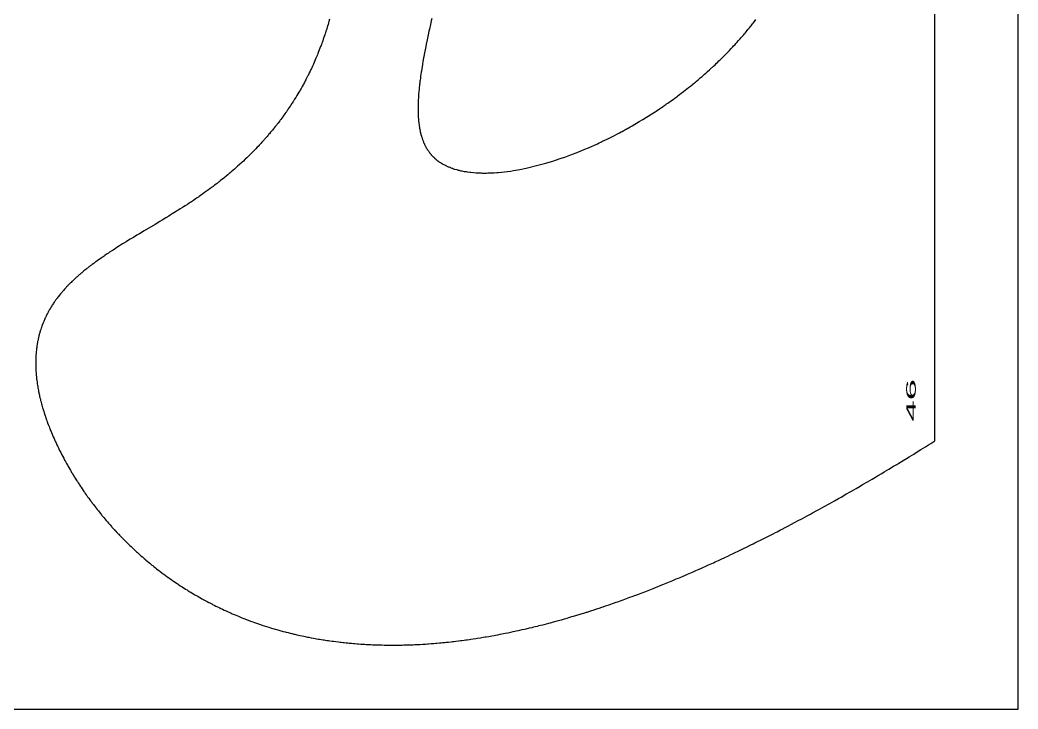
# Model space of a CAD drawing. Header units: metres. Extents: x 790 to 915, y 0 to 250.
# Drawn here: x 863.1 to 915.3, y -0.5 to 35.5 of the extents above; entities that cross this region are included whole.
import ezdxf

# ---------------------------------------------------------------- set-up
doc = ezdxf.new("R2010")
doc.units = ezdxf.units.M
doc.header["$MEASUREMENT"] = 0
doc.layers.add('1', color=7, linetype='Continuous', lineweight=0)
doc.styles.add('Style-ENGINEERING', font='ENGINEERING.shx')

msp = doc.modelspace()

# ---------------------------------------------------------------- linework, layer by layer
at = {"flags": 128}
for points in [[(915.266535, -0.455962), (915.266535, 249.544038), (790.266535, 249.544038), (790.266535, -0.455962), (915.266535, -0.455962)], [(879.290301, 35.591427), (879.254127, 35.466672), (879.235733, 35.404419), (879.207757, 35.311198), (879.179315, 35.218166), (879.164919, 35.171722), (879.135774, 35.078977), (879.121025, 35.032677), (879.098679, 34.963317), (879.071848, 34.881254), (879.058291, 34.840281), (879.037777, 34.778893), (879.006605, 34.686975), (878.974948, 34.595254), (878.958937, 34.549469), (878.926546, 34.458048), (878.910165, 34.412413), (878.885363, 34.344055), (878.855605, 34.263186), (878.840577, 34.222812), (878.81785, 34.162326), (878.783339, 34.07177), (878.748319, 33.981421), (878.730617, 33.936325), (878.694828, 33.84629), (878.676739, 33.801352), (878.649362, 33.734044), (878.616534, 33.654427), (878.599964, 33.614681), (878.574914, 33.555144), (878.536895, 33.466018), (878.498341, 33.37711), (878.478861, 33.332739), (878.439495, 33.244163), (878.419607, 33.199958), (878.389518, 33.133756), (878.353454, 33.055458), (878.335258, 33.016377), (878.307756, 32.957839), (878.266035, 32.870223), (878.223747, 32.782838), (878.202389, 32.739233), (878.159242, 32.652198), (878.137451, 32.608769), (878.104493, 32.543737), (878.065282, 32.46737), (878.045506, 32.429255), (878.015626, 32.372172), (877.970324, 32.286743), (877.924442, 32.201552), (877.901282, 32.159045), (877.854525, 32.07421), (877.830928, 32.031881), (877.795257, 31.968501), (877.747183, 31.884202), (877.722926, 31.842143), (877.686265, 31.779166), (877.630651, 31.684955), (877.580589, 31.601467), (877.555336, 31.559813), (877.517178, 31.497447), (877.459314, 31.404151), (877.400697, 31.311163), (877.371105, 31.264785), (877.365496, 31.256037), (877.328807, 31.199134), (877.304223, 31.161316), (877.254754, 31.085959), (877.229871, 31.04842), (877.179807, 30.973618), (877.129347, 30.899185), (877.095489, 30.849767), (877.072821, 30.816912), (877.027251, 30.751417), (877.001483, 30.714703), (876.949656, 30.641546), (876.897442, 30.56875), (876.862419, 30.520418), (876.838975, 30.488286), (876.791862, 30.424232), (876.738498, 30.352508), (876.702712, 30.304888), (876.678761, 30.273229), (876.630636, 30.210119), (876.594347, 30.162968), (876.570062, 30.131621), (876.52127, 30.069132), (876.447532, 29.975913), (876.398008, 29.914107), (876.36483, 29.873054), (876.298089, 29.791309), (876.2672, 29.753848), (876.205099, 29.679229), (876.142567, 29.605012), (876.10064, 29.555755), (876.072584, 29.523016), (876.01622, 29.457773), (875.952409, 29.384748), (875.909635, 29.336283), (875.881015, 29.304069), (875.823527, 29.239874), (875.780195, 29.191929), (875.751205, 29.160061), (875.692979, 29.096555), (875.663743, 29.064916), (875.605029, 29.001864), (875.605029, 29.001864), (875.545992, 28.939114), (875.506455, 28.897447), (875.426954, 28.814512), (875.384802, 28.77099), (875.300028, 28.684383), (875.21463, 28.598357), (875.157355, 28.541327), (875.119019, 28.503448), (875.041985, 28.428031), (874.954746, 28.343723), (874.89625, 28.287832), (874.857104, 28.250709), (874.778456, 28.176797), (874.719161, 28.12165), (874.679484, 28.085023), (874.599781, 28.012095), (874.559755, 27.975794), (874.479356, 27.903514), (874.398498, 27.831663), (874.344339, 27.783999), (874.30812, 27.752328), (874.235415, 27.689236), (874.145208, 27.611839), (874.084771, 27.560519), (874.044348, 27.526429), (873.963185, 27.458544), (873.902039, 27.407886), (873.861145, 27.374235), (873.779046, 27.307223), (873.737842, 27.273861), (873.655127, 27.207424), (873.572005, 27.141366), (873.516366, 27.097537), (873.479174, 27.068411), (873.404552, 27.010379), (873.388166, 26.997707), (873.349887, 26.968206), (873.273149, 26.909481), (873.196171, 26.851122), (873.14472, 26.812417), (873.041505, 26.735487), (872.963822, 26.678203), (872.911905, 26.64021), (872.807767, 26.564688), (872.755547, 26.527157), (872.65081, 26.45255), (872.545679, 26.378542), (872.475377, 26.329532), (872.428414, 26.297004), (872.334262, 26.23229), (872.281171, 26.196089), (872.174715, 26.124103), (872.067907, 26.052653), (871.996515, 26.005305), (871.94884, 25.973862), (871.853303, 25.911261), (871.730121, 25.831307), (871.647792, 25.778321), (871.592819, 25.743131), (871.482668, 25.673059), (871.399887, 25.620763), (871.344624, 25.586015), (871.233922, 25.516785), (871.067466, 25.413557), (870.95625, 25.345111), (870.882007, 25.299632), (870.733306, 25.209002), (870.544746, 25.094847), (870.418854, 25.019028), (870.16673, 24.867906), (869.598704, 24.529022), (869.34638, 24.378198), (869.220346, 24.302586), (869.031529, 24.188801), (868.863995, 24.087185), (868.780356, 24.036176), (868.655085, 23.959371), (868.530062, 23.882176), (868.467653, 23.843418), (868.356888, 23.774227), (868.3016, 23.739484), (868.218793, 23.687173), (868.094886, 23.608232), (867.971372, 23.528676), (867.909773, 23.488651), (867.786912, 23.408073), (867.72566, 23.367506), (867.634017, 23.306285), (867.542672, 23.244599), (867.497115, 23.213574), (867.392813, 23.141849), (867.340829, 23.105724), (867.263073, 23.051193), (867.185591, 22.996234), (867.146956, 22.968588), (867.069908, 22.912951), (867.031497, 22.884955), (866.974026, 22.842734), (866.957375, 22.830425), (866.878705, 22.771785), (866.839543, 22.742285), (866.781022, 22.697806), (866.722773, 22.653043), (866.693754, 22.630553), (866.635929, 22.58535), (866.607125, 22.562636), (866.564058, 22.52842), (866.487916, 22.467153), (866.450052, 22.436305), (866.39352, 22.389757), (866.337315, 22.342871), (866.309337, 22.319298), (866.235145, 22.256004), (866.198281, 22.224115), (866.143281, 22.175975), (866.088646, 22.127455), (866.061468, 22.10305), (866.013385, 22.059421), (865.989457, 22.037488), (865.953711, 22.004438), (865.900422, 21.954519), (865.847538, 21.904178), (865.821252, 21.878847), (865.77478, 21.833543), (865.75167, 21.810759), (865.717167, 21.776416), (865.66578, 21.724519), (865.614843, 21.672154), (865.589547, 21.645793), (865.544864, 21.598629), (865.522663, 21.574901), (865.489539, 21.539123), (865.440262, 21.485033), (865.391483, 21.430425), (865.367284, 21.402923), (865.324582, 21.353698), (865.303387, 21.328924), (865.271791, 21.291559), (865.224848, 21.235042), (865.178457, 21.177952), (865.155472, 21.149188), (865.109931, 21.091214), (865.087378, 21.062), (865.053825, 21.017892), (865.020608, 20.973432), (865.004128, 20.951069), (864.99797, 20.94266), (864.966591, 20.899345), (864.951057, 20.877609), (864.927952, 20.844906), (864.893737, 20.795627), (864.860056, 20.746077), (864.843417, 20.7212), (864.810546, 20.671241), (864.794315, 20.646158), (864.770224, 20.608403), (864.735638, 20.55305), (864.718593, 20.525247), (864.693338, 20.483385), (864.668459, 20.441332), (864.656162, 20.420234), (864.631851, 20.377894), (864.619839, 20.356651), (864.601999, 20.324696), (864.57425, 20.273977), (864.560578, 20.248514), (864.540325, 20.210191), (864.510523, 20.152414), (864.481415, 20.094285), (864.467123, 20.065088), (864.439066, 20.006426), (864.425302, 19.976962), (864.404987, 19.932597), (864.378524, 19.873129), (864.36556, 19.843259), (864.34645, 19.798284), (864.327745, 19.753103), (864.318545, 19.730436), (864.296485, 19.674809), (864.285685, 19.64688), (864.269772, 19.60484), (864.246551, 19.541452), (864.224113, 19.477667), (864.213188, 19.445625), (864.19193, 19.381242), (864.181598, 19.3489), (864.166472, 19.300199), (864.163434, 19.290212), (864.14661, 19.233569), (864.135762, 19.195758), (864.128693, 19.17053), (864.114944, 19.120023), (864.10497, 19.0821), (864.098482, 19.056796), (864.085887, 19.006139), (864.07978, 18.980786), (864.067944, 18.930031), (864.056611, 18.879211), (864.056611, 18.879211), (864.049332, 18.845294), (864.035435, 18.777376), (864.028432, 18.741373), (864.023898, 18.717353), (864.015155, 18.669273), (864.010944, 18.645211), (864.002842, 18.597047), (863.995165, 18.548827), (863.990281, 18.516651), (863.981071, 18.452224), (863.977809, 18.42804), (863.971594, 18.37963), (863.965791, 18.331167), (863.962149, 18.298829), (863.955407, 18.234083), (863.95082, 18.185462), (863.947985, 18.153019), (863.942845, 18.088064), (863.940538, 18.055553), (863.936447, 17.990462), (863.933047, 17.925281), (863.93116, 17.881778), (863.93007, 17.852754), (863.928291, 17.794654), (863.927462, 17.759003), (863.926398, 17.687623), (863.926118, 17.616141), (863.926364, 17.568429), (863.926718, 17.536596), (863.927881, 17.472871), (863.928128, 17.462457), (863.929712, 17.406967), (863.931015, 17.370021), (863.934206, 17.296246), (863.93609, 17.259415), (863.940426, 17.185866), (863.945509, 17.112462), (863.949304, 17.063607), (863.952013, 17.031072), (863.957852, 16.966085), (863.961381, 16.929577), (863.96896, 16.856665), (863.977223, 16.783887), (863.983106, 16.735442), (863.987192, 16.703178), (863.995753, 16.638725), (864.000795, 16.602515), (864.011358, 16.53019), (864.022555, 16.457989), (864.030365, 16.409923), (864.035724, 16.377909), (864.046803, 16.313951), (864.053244, 16.278017), (864.066573, 16.206235), (864.08049, 16.134569), (864.09009, 16.086855), (864.096631, 16.055073), (864.11005, 15.991576), (864.117794, 15.955898), (864.133698, 15.884622), (864.15015, 15.813455), (864.16142, 15.766069), (864.169065, 15.734504), (864.18467, 15.671437), (864.193631, 15.635998), (864.211943, 15.565196), (864.23077, 15.494496), (864.243604, 15.447417), (864.252284, 15.416056), (864.26994, 15.353393), (864.289627, 15.285186), (864.303006, 15.239765), (864.330369, 15.149042), (864.344349, 15.103739), (864.3729, 15.01325), (864.402228, 14.922914), (864.422204, 14.862774), (864.435708, 14.822717), (864.46316, 14.742691), (864.466562, 14.732898), (864.479105, 14.697025), (864.504504, 14.625451), (864.530314, 14.554103), (864.547746, 14.506662), (864.583141, 14.412071), (864.596185, 14.37777), (864.622546, 14.309316), (864.649266, 14.24106), (864.667276, 14.195663), (864.70376, 14.105125), (864.731524, 14.037441), (864.75022, 13.992422), (864.788059, 13.902627), (864.807197, 13.85785), (864.845908, 13.768534), (864.885186, 13.67953), (864.911682, 13.620363), (864.929481, 13.580994), (864.965403, 13.502432), (864.988354, 13.452837), (865.034758, 13.353923), (865.081822, 13.255372), (865.113559, 13.189868), (865.134875, 13.146286), (865.177882, 13.059328), (865.210461, 12.994288), (865.232334, 12.951012), (865.276447, 12.864661), (865.298687, 12.821585), (865.343528, 12.735634), (865.388852, 12.649948), (865.419335, 12.59297), (865.439775, 12.555049), (865.480936, 12.479363), (865.515957, 12.415662), (865.539452, 12.373276), (865.586795, 12.288698), (865.610643, 12.246506), (865.658691, 12.162315), (865.707206, 12.07838), (865.739809, 12.022565), (865.761659, 11.985418), (865.805633, 11.911276), (865.84302, 11.848874), (865.86809, 11.807352), (865.918574, 11.724498), (865.94399, 11.683166), (865.995165, 11.600691), (866.046801, 11.518469), (866.08148, 11.463794), (866.104712, 11.427406), (866.151448, 11.354779), (866.191163, 11.293655), (866.217783, 11.252984), (866.271365, 11.17183), (866.298327, 11.131347), (866.352596, 11.050569), (866.407322, 10.970043), (866.44406, 10.916498), (866.468665, 10.880864), (866.518146, 10.809744), (866.571115, 10.734396), (866.597753, 10.696806), (866.637902, 10.640527), (866.698556, 10.556345), (866.759729, 10.472447), (866.79051, 10.430606), (866.852461, 10.347136), (866.883632, 10.305508), (866.930632, 10.243201), (866.943122, 10.226735), (866.983479, 10.173792), (867.010478, 10.138593), (867.064701, 10.068428), (867.091926, 10.033461), (867.146599, 9.963759), (867.201572, 9.894365), (867.238386, 9.848273), (867.312413, 9.756497), (867.358627, 9.699806), (867.389549, 9.662129), (867.451665, 9.587052), (867.482859, 9.549652), (867.545516, 9.475132), (867.608534, 9.400982), (867.650746, 9.351753), (867.678976, 9.319026), (867.73565, 9.253789), (867.783688, 9.198972), (867.815826, 9.162543), (867.880371, 9.089961), (867.912778, 9.053808), (867.97786, 8.981777), (868.0433, 8.910115), (868.087126, 8.862544), (868.116431, 8.830921), (868.175254, 8.767892), (868.23436, 8.705153), (868.264019, 8.673893), (868.308639, 8.627138), (868.375868, 8.557312), (868.443454, 8.487853), (868.477381, 8.453262), (868.545504, 8.384354), (868.579699, 8.350038), (868.63116, 8.298736), (868.692411, 8.238201), (868.723143, 8.208043), (868.769373, 8.162941), (868.839017, 8.095596), (868.90902, 8.028618), (868.944155, 7.995268), (869.014696, 7.928844), (869.050101, 7.89577), (869.103377, 7.846332), (869.166781, 7.788008), (869.19859, 7.758956), (869.246436, 7.715514), (869.246436, 7.715514), (869.318506, 7.65066), (869.390937, 7.586177), (869.427288, 7.554074), (869.500261, 7.490148), (869.536883, 7.458324), (869.591986, 7.410763), (869.657558, 7.354665), (869.690452, 7.326727), (869.739926, 7.284958), (869.814442, 7.222616), (869.889323, 7.160649), (869.9269, 7.129806), (870.002328, 7.068402), (870.040179, 7.03784), (870.097128, 6.992175), (870.194628, 6.914864), (870.243603, 6.87644), (870.317349, 6.819094), (870.391433, 6.762096), (870.428603, 6.733728), (870.503198, 6.677254), (870.540624, 6.649149), (870.596923, 6.607155), (870.672288, 6.551471), (870.710099, 6.52376), (870.766977, 6.48236), (870.852657, 6.420632), (870.86947, 6.408608), (870.909992, 6.379749), (870.991216, 6.322405), (871.072683, 6.265561), (871.127129, 6.227941), (871.163485, 6.202984), (871.236341, 6.153364), (871.318531, 6.09801), (871.373457, 6.061382), (871.410134, 6.037085), (871.48363, 5.988785), (871.538875, 5.952814), (871.575764, 5.928956), (871.649684, 5.881529), (871.686714, 5.857962), (871.760916, 5.811116), (871.835304, 5.764657), (871.885001, 5.733899), (871.984643, 5.672895), (872.02613, 5.647755), (872.109275, 5.59783), (872.192648, 5.548374), (872.248357, 5.515665), (872.285552, 5.493974), (872.360077, 5.45087), (872.444133, 5.402821), (872.500295, 5.371047), (872.537793, 5.34998), (872.612922, 5.308122), (872.669387, 5.27697), (872.707085, 5.256317), (872.782616, 5.215286), (872.820448, 5.194908), (872.896245, 5.154428), (872.97222, 5.114313), (873.022968, 5.087773), (873.124701, 5.035179), (873.167714, 5.013186), (873.253908, 4.969545), (873.340325, 4.926365), (873.39806, 4.897833), (873.436605, 4.878926), (873.513828, 4.841384), (873.600914, 4.799582), (873.659094, 4.771969), (873.697936, 4.753674), (873.775752, 4.717354), (873.834229, 4.690352), (873.873269, 4.672463), (873.951479, 4.636957), (873.990649, 4.619339), (874.069122, 4.584374), (874.14777, 4.549769), (874.200298, 4.526899), (874.305588, 4.481639), (874.3501, 4.462737), (874.43929, 4.425273), (874.5287, 4.388263), (874.588429, 4.363842), (874.70818, 4.315605), (874.79825, 4.279956), (874.858419, 4.256442), (874.979049, 4.210018), (875.039511, 4.187108), (875.160726, 4.14189), (875.282331, 4.097475), (875.363617, 4.068311), (875.417904, 4.049067), (875.526709, 4.011054), (875.619471, 3.979227), (875.681436, 3.958264), (875.805661, 3.916947), (875.867922, 3.896593), (875.992739, 3.856495), (876.11795, 3.81721), (876.201643, 3.79147), (876.257535, 3.774511), (876.369554, 3.741073), (876.389367, 3.735235), (876.503912, 3.70193), (876.580331, 3.68013), (876.631302, 3.665776), (876.733304, 3.637497), (876.809857, 3.61666), (876.860918, 3.602945), (876.963097, 3.575939), (877.014216, 3.562647), (877.116513, 3.536481), (877.218888, 3.510873), (877.287181, 3.494108), (877.332728, 3.483069), (877.423869, 3.461315), (877.471216, 3.45019), (877.565959, 3.428291), (877.660766, 3.406855), (877.724007, 3.392821), (877.850575, 3.365367), (877.945575, 3.345311), (878.008944, 3.332193), (878.135767, 3.306563), (878.19922, 3.294049), (878.326211, 3.269621), (878.453313, 3.245989), (878.538109, 3.230674), (878.594667, 3.220659), (878.707848, 3.201093), (878.755622, 3.193024), (878.851216, 3.177214), (878.946871, 3.161841), (879.010675, 3.151835), (879.138363, 3.132399), (879.2342, 3.118326), (879.298125, 3.109182), (879.426053, 3.091466), (879.490058, 3.082892), (879.618145, 3.066311), (879.746338, 3.050481), (879.831857, 3.040343), (879.888896, 3.033768), (880.003035, 3.021057), (880.051212, 3.01587), (880.147609, 3.005807), (880.244064, 2.996157), (880.3084, 2.989952), (880.437147, 2.978089), (880.533773, 2.969669), (880.598223, 2.964281), (880.727198, 2.954047), (880.791723, 2.949199), (880.920848, 2.94004), (881.050072, 2.931592), (881.136277, 2.926354), (881.193771, 2.923037), (881.308818, 2.916819), (881.438591, 2.910473), (881.525161, 2.906633), (881.582899, 2.904244), (881.698431, 2.89988), (881.785131, 2.896967), (881.842954, 2.895195), (881.958658, 2.892061), (882.016539, 2.890697), (882.132356, 2.888375), (882.248249, 2.886592), (882.325553, 2.885702), (882.377107, 2.88524), (882.480259, 2.884633), (882.500878, 2.884563), (882.554323, 2.884457), (882.661156, 2.884582), (882.767914, 2.885152), (882.839045, 2.885779), (882.981207, 2.887617), (883.087743, 2.889505), (883.158726, 2.891004), (883.300597, 2.894576), (883.371484, 2.896646), (883.513163, 2.901352), (883.654717, 2.906804), (883.749016, 2.910849), (883.811852, 2.913728), (883.937451, 2.919917), (884.010075, 2.923759), (884.155227, 2.932014), (884.300252, 2.941023), (884.396865, 2.947445), (884.461242, 2.951909), (884.589924, 2.961276), (884.734575, 2.972505), (884.830941, 2.980394), (884.895154, 2.985832), (884.895154, 2.985832), (885.02351, 2.997133), (885.119715, 3.005978), (885.183822, 3.01205), (885.311966, 3.024611), (885.376002, 3.031099), (885.504007, 3.044487), (885.631919, 3.05842), (885.717143, 3.06801), (885.773937, 3.074536), (885.887471, 3.087905), (886.031061, 3.105426), (886.126726, 3.117478), (886.190474, 3.125677), (886.317906, 3.142465), (886.413422, 3.155395), (886.477072, 3.164177), (886.604308, 3.182124), (886.667894, 3.191288), (886.795002, 3.209996), (886.922025, 3.229207), (887.00666, 3.242291), (887.17582, 3.26912), (887.318434, 3.292434), (887.413452, 3.30832), (887.476772, 3.319062), (887.603351, 3.340905), (887.698233, 3.357602), (887.761462, 3.368882), (887.887861, 3.391797), (887.951031, 3.403431), (888.077311, 3.42705), (888.203513, 3.451133), (888.287604, 3.467445), (888.455684, 3.50068), (888.597396, 3.529349), (888.691817, 3.54878), (888.754741, 3.561873), (888.880532, 3.588395), (888.974826, 3.608577), (889.037666, 3.622169), (889.16329, 3.649683), (889.226074, 3.663604), (889.351588, 3.691771), (889.477029, 3.720369), (889.560616, 3.739672), (889.727695, 3.778845), (889.86857, 3.812481), (889.962437, 3.8352), (890.024993, 3.850475), (890.150053, 3.881337), (890.243802, 3.904754), (890.30628, 3.920494), (890.431184, 3.952279), (890.49361, 3.968323), (890.618412, 4.000715), (890.743146, 4.033508), (890.826265, 4.055591), (890.992413, 4.100286), (891.056634, 4.117757), (891.185024, 4.153012), (891.313344, 4.18868), (891.398852, 4.212686), (891.569777, 4.261244), (891.697891, 4.298134), (891.783263, 4.322951), (891.953917, 4.373118), (892.0392, 4.398466), (892.209676, 4.449688), (892.380037, 4.501603), (892.493546, 4.536597), (892.569191, 4.560094), (892.720412, 4.607493), (892.739979, 4.613667), (892.894205, 4.662659), (892.996885, 4.695598), (893.065278, 4.717681), (893.201919, 4.762139), (893.304276, 4.795737), (893.372454, 4.818255), (893.50867, 4.863579), (893.576708, 4.886383), (893.712645, 4.932274), (893.848398, 4.978538), (893.9388, 5.009586), (894.119362, 5.07217), (894.256479, 5.1202), (894.34779, 5.152426), (894.530171, 5.217365), (894.621243, 5.250076), (894.803151, 5.315977), (894.984748, 5.38251), (895.105643, 5.427212), (895.186164, 5.457166), (895.347027, 5.517438), (895.482572, 5.568666), (895.572843, 5.603006), (895.753164, 5.672134), (895.843215, 5.70692), (896.023101, 5.776932), (896.202702, 5.847525), (896.322279, 5.894906), (896.401928, 5.926634), (896.561061, 5.990424), (896.69516, 6.04459), (896.784475, 6.080875), (896.962901, 6.153856), (897.052013, 6.190552), (897.230038, 6.264348), (897.4078, 6.33868), (897.526163, 6.388528), (897.605008, 6.42189), (897.762547, 6.488923), (897.895313, 6.545799), (897.983746, 6.583877), (898.160423, 6.660413), (898.248669, 6.698871), (898.424976, 6.77616), (898.60104, 6.853944), (898.718282, 6.906072), (898.796385, 6.940944), (898.952449, 7.010974), (899.083984, 7.070355), (899.171601, 7.110091), (899.346662, 7.189915), (899.434106, 7.230003), (899.608824, 7.310524), (899.783316, 7.391504), (899.89952, 7.445743), (900.131634, 7.554819), (900.262027, 7.616521), (900.348888, 7.657794), (900.52245, 7.740666), (900.609151, 7.782264), (900.782394, 7.865784), (900.955428, 7.949729), (901.070669, 8.005926), (901.300877, 8.118877), (901.43021, 8.182734), (901.51637, 8.225434), (901.688539, 8.311137), (901.77455, 8.354139), (901.946423, 8.440444), (902.118102, 8.527145), (902.232447, 8.585164), (902.460883, 8.701718), (902.58923, 8.76758), (902.674737, 8.811607), (902.845611, 8.899944), (902.930978, 8.944253), (903.101577, 9.033151), (903.271993, 9.122418), (903.385504, 9.182132), (903.61229, 9.302043), (903.739719, 9.369773), (903.994283, 9.505829), (904.248461, 9.642672), (904.4177, 9.734332), (904.530434, 9.795628), (904.755679, 9.918671), (904.882251, 9.988143), (905.13512, 10.127646), (905.387628, 10.267884), (905.555769, 10.361779), (905.667775, 10.424552), (905.891582, 10.55052), (906.017352, 10.621621), (906.268638, 10.764345), (906.519585, 10.907757), (906.686698, 11.003741), (906.798025, 11.067897), (907.020485, 11.196602), (907.145506, 11.269227), (907.395309, 11.414965), (907.644795, 11.561348), (907.810946, 11.659289), (907.921636, 11.724739), (908.142836, 11.856007), (908.267155, 11.930059), (908.515569, 12.078622), (908.763685, 12.227789), (908.928934, 12.327565), (909.039028, 12.394227), (909.259045, 12.527899), (909.44451, 12.64104), (909.568066, 12.716646), (909.814967, 12.868284), (909.938314, 12.944313), (910.184803, 13.09679), (910.431022, 13.249815), (910.59502, 13.352133), (910.704287, 13.420478), (910.922665, 13.557482), (910.907418, 76.791382)], [(884.621691, 35.619657), (884.594582, 35.497797), (884.554447, 35.316051), (884.502004, 35.075722), (884.476277, 34.956437), (884.438353, 34.778636), (884.401277, 34.602215), (884.383073, 34.514532), (884.335687, 34.28247), (884.312655, 34.167416), (884.27898, 33.996084), (884.2464, 33.82628), (884.230539, 33.741961), (884.20985, 33.630149), (884.199707, 33.574509), (884.184751, 33.491385), (884.16291, 33.367462), (884.14411, 33.258088), (884.134933, 33.203678), (884.12145, 33.122415), (884.101879, 33.001319), (884.08311, 32.881192), (884.074034, 32.821497), (884.04348, 32.611264), (884.029238, 32.507346), (884.015707, 32.40424), (884.009213, 32.352994), (883.996779, 32.251123), (883.990843, 32.200501), (883.982296, 32.124962), (883.971578, 32.024986), (883.966513, 31.975319), (883.959291, 31.901223), (883.952524, 31.827616), (883.949314, 31.790998), (883.941324, 31.693955), (883.937644, 31.645768), (883.932525, 31.573906), (883.927893, 31.502552), (883.925761, 31.467067), (883.921871, 31.396482), (883.920114, 31.361384), (883.917718, 31.30898), (883.91417, 31.216546), (883.912743, 31.17068), (883.911041, 31.102325), (883.909872, 31.034505), (883.90949, 31.000797), (883.909133, 30.933788), (883.909161, 30.900488), (883.909463, 30.850795), (883.910354, 30.785019), (883.911012, 30.752339), (883.912265, 30.70358), (883.914752, 30.631032), (883.923608, 30.461933), (883.92963, 30.378912), (883.936735, 30.296925), (883.9407, 30.256321), (883.949462, 30.175901), (883.954265, 30.136086), (883.962, 30.076862), (883.973317, 29.998833), (883.97941, 29.960223), (883.989099, 29.902815), (883.999453, 29.846021), (884.004882, 29.817856), (884.020186, 29.743506), (884.028294, 29.706748), (884.04103, 29.652134), (884.054463, 29.598152), (884.061442, 29.571399), (884.075932, 29.518372), (884.083444, 29.4921), (884.095048, 29.452993), (884.116683, 29.38437), (884.127986, 29.350493), (884.139617, 29.316907), (884.145556, 29.300224), (884.157681, 29.267078), (884.163868, 29.250615), (884.173305, 29.226059), (884.186181, 29.193577), (884.192745, 29.177447), (884.202749, 29.153392), (884.218113, 29.117625), (884.232134, 29.08615), (884.239273, 29.070526), (884.250143, 29.04723), (884.266813, 29.012607), (884.283925, 28.978369), (884.292647, 28.961394), (884.324564, 28.901827), (884.341055, 28.872505), (884.357905, 28.843494), (884.366464, 28.829104), (884.383855, 28.800559), (884.392686, 28.786404), (884.406104, 28.765318), (884.424315, 28.737479), (884.433558, 28.723678), (884.447596, 28.703124), (884.469044, 28.672627), (884.488504, 28.645858), (884.498375, 28.632593), (884.513357, 28.612845), (884.536229, 28.583563), (884.559581, 28.554689), (884.571438, 28.540405), (884.592817, 28.515266), (884.603651, 28.502819), (884.620082, 28.4843), (884.645139, 28.456868), (884.670689, 28.429852), (884.68365, 28.416501), (884.709946, 28.390112), (884.723282, 28.377075), (884.743521, 28.357717), (884.764043, 28.338596), (884.777882, 28.325981), (884.805934, 28.301066), (884.820147, 28.288767), (884.848945, 28.264484), (884.878237, 28.24062), (884.898037, 28.224944), (884.938289, 28.19415), (884.953605, 28.182794), (884.984601, 28.160394), (885.016076, 28.138412), (885.037325, 28.123988), (885.080456, 28.095694), (885.113354, 28.074958), (885.135547, 28.061364), (885.180553, 28.034728), (885.203365, 28.021685), (885.249601, 27.996148), (885.296649, 27.971343), (885.393153, 27.923921), (885.411601, 27.915353), (885.448829, 27.898524), (885.486498, 27.882103), (885.511853, 27.871381), (885.563144, 27.85048), (885.602116, 27.835278), (885.628335, 27.825368), (885.681342, 27.806087), (885.708128, 27.796716), (885.762259, 27.778512), (885.817131, 27.761022), (885.929069, 27.728182), (885.971791, 27.716601), (886.000496, 27.709101), (886.058438, 27.694634), (886.087673, 27.687665), (886.146669, 27.674257), (886.206358, 27.661554), (886.327789, 27.638254), (886.35857, 27.632866), (886.420631, 27.622616), (886.483355, 27.613062), (886.61076, 27.596041), (886.675428, 27.58857), (886.806659, 27.575698), (886.940371, 27.565577), (887.215011, 27.553536), (887.267549, 27.552489), (887.302754, 27.552002), (887.37359, 27.551536), (887.409219, 27.551556), (887.480896, 27.552102), (887.553124, 27.553319), (887.699209, 27.557763), (887.736065, 27.559291), (887.81017, 27.562848), (887.884795, 27.56707), (888.03558, 27.577501), (888.111724, 27.583708), (888.265484, 27.598095), (888.421158, 27.615103), (888.738022, 27.656931), (888.899101, 27.681725), (889.226273, 27.73901), (889.559757, 27.806473), (890.243868, 27.97152), (890.5936, 28.0689), (890.770189, 28.121259), (890.947853, 28.176048), (891.03707, 28.204349), (891.396344, 28.323562), (891.577327, 28.386752), (891.759132, 28.452313), (891.850325, 28.485979), (892.033259, 28.555074), (892.124985, 28.590499), (892.216875, 28.626508), (892.262879, 28.64473), (892.632216, 28.795723), (892.817664, 28.874672), (892.817664, 28.874672), (893.003556, 28.955907), (893.096651, 28.997377), (893.283105, 29.082016), (893.37645, 29.125181), (893.469863, 29.168908), (893.516594, 29.190981), (893.703655, 29.280671), (893.797256, 29.326352), (893.890894, 29.372586), (893.937726, 29.395911), (894.031408, 29.442975), (894.078257, 29.466713), (894.148538, 29.502578), (894.335977, 29.599724), (894.429697, 29.649116), (894.523407, 29.699052), (894.570256, 29.724224), (894.663938, 29.774972), (894.71077, 29.800549), (894.781003, 29.839166), (894.874615, 29.891127), (894.921405, 29.917308), (894.991569, 29.956831), (895.096759, 30.016679), (895.470091, 30.234911), (895.65626, 30.347189), (895.842025, 30.461558), (895.934737, 30.519522), (896.119788, 30.637004), (896.212113, 30.696517), (896.304294, 30.756544), (896.350329, 30.786749), (896.534074, 30.908845), (896.625699, 30.970655), (896.717148, 31.032971), (896.762805, 31.064319), (896.85398, 31.127391), (896.899495, 31.159115), (896.967676, 31.206936), (897.148932, 31.335833), (897.239241, 31.401027), (897.329327, 31.466716), (897.374285, 31.499746), (897.464026, 31.566175), (897.508807, 31.599574), (897.575864, 31.649902), (897.665055, 31.717434), (897.709556, 31.751383), (897.776185, 31.802534), (897.87585, 31.879773), (898.052175, 32.018597), (898.139912, 32.088731), (898.227357, 32.159343), (898.270967, 32.194829), (898.357959, 32.266157), (898.401339, 32.301999), (898.466262, 32.355984), (898.552546, 32.428379), (898.595566, 32.464753), (898.659941, 32.519535), (898.75615, 32.602202), (898.841305, 32.676181), (898.883752, 32.713345), (898.947257, 32.769309), (899.042135, 32.853745), (899.136549, 32.938766), (899.183579, 32.981495), (899.34982, 33.134595), (899.432355, 33.211831), (899.514492, 33.289521), (899.555408, 33.328536), (899.636933, 33.406905), (899.677539, 33.446259), (899.738252, 33.5055), (899.818829, 33.584881), (899.858956, 33.624739), (899.918942, 33.684736), (900.008455, 33.7752), (900.087545, 33.856083), (900.12692, 33.89669), (900.185766, 33.957808), (900.273544, 34.049948), (900.360724, 34.142643), (900.404087, 34.189197), (900.480797, 34.2723), (900.518968, 34.314014), (900.575992, 34.376788), (900.661001, 34.471404), (900.745366, 34.566564), (900.787304, 34.614347), (900.870686, 34.710319), (900.912128, 34.758507), (900.973974, 34.83104), (901.00225, 34.864453), (901.058559, 34.931468), (901.114544, 34.998734), (901.151688, 35.043717), (901.225542, 35.134012), (901.280553, 35.202019), (901.317046, 35.247492), (901.389598, 35.33876), (901.425656, 35.384554), (901.497335, 35.476456), (901.56843, 35.568776)]]:
    msp.add_lwpolyline(points, dxfattribs=at)

# ---------------------------------------------------------------- texts
at = {"layer": '1', "style": 'Style-ENGINEERING', "width": 3}
msp.add_text('46', height=0.5, rotation=90, dxfattribs=at).set_placement((909.922665, 14.557482))

doc.saveas('drawing.dxf')
